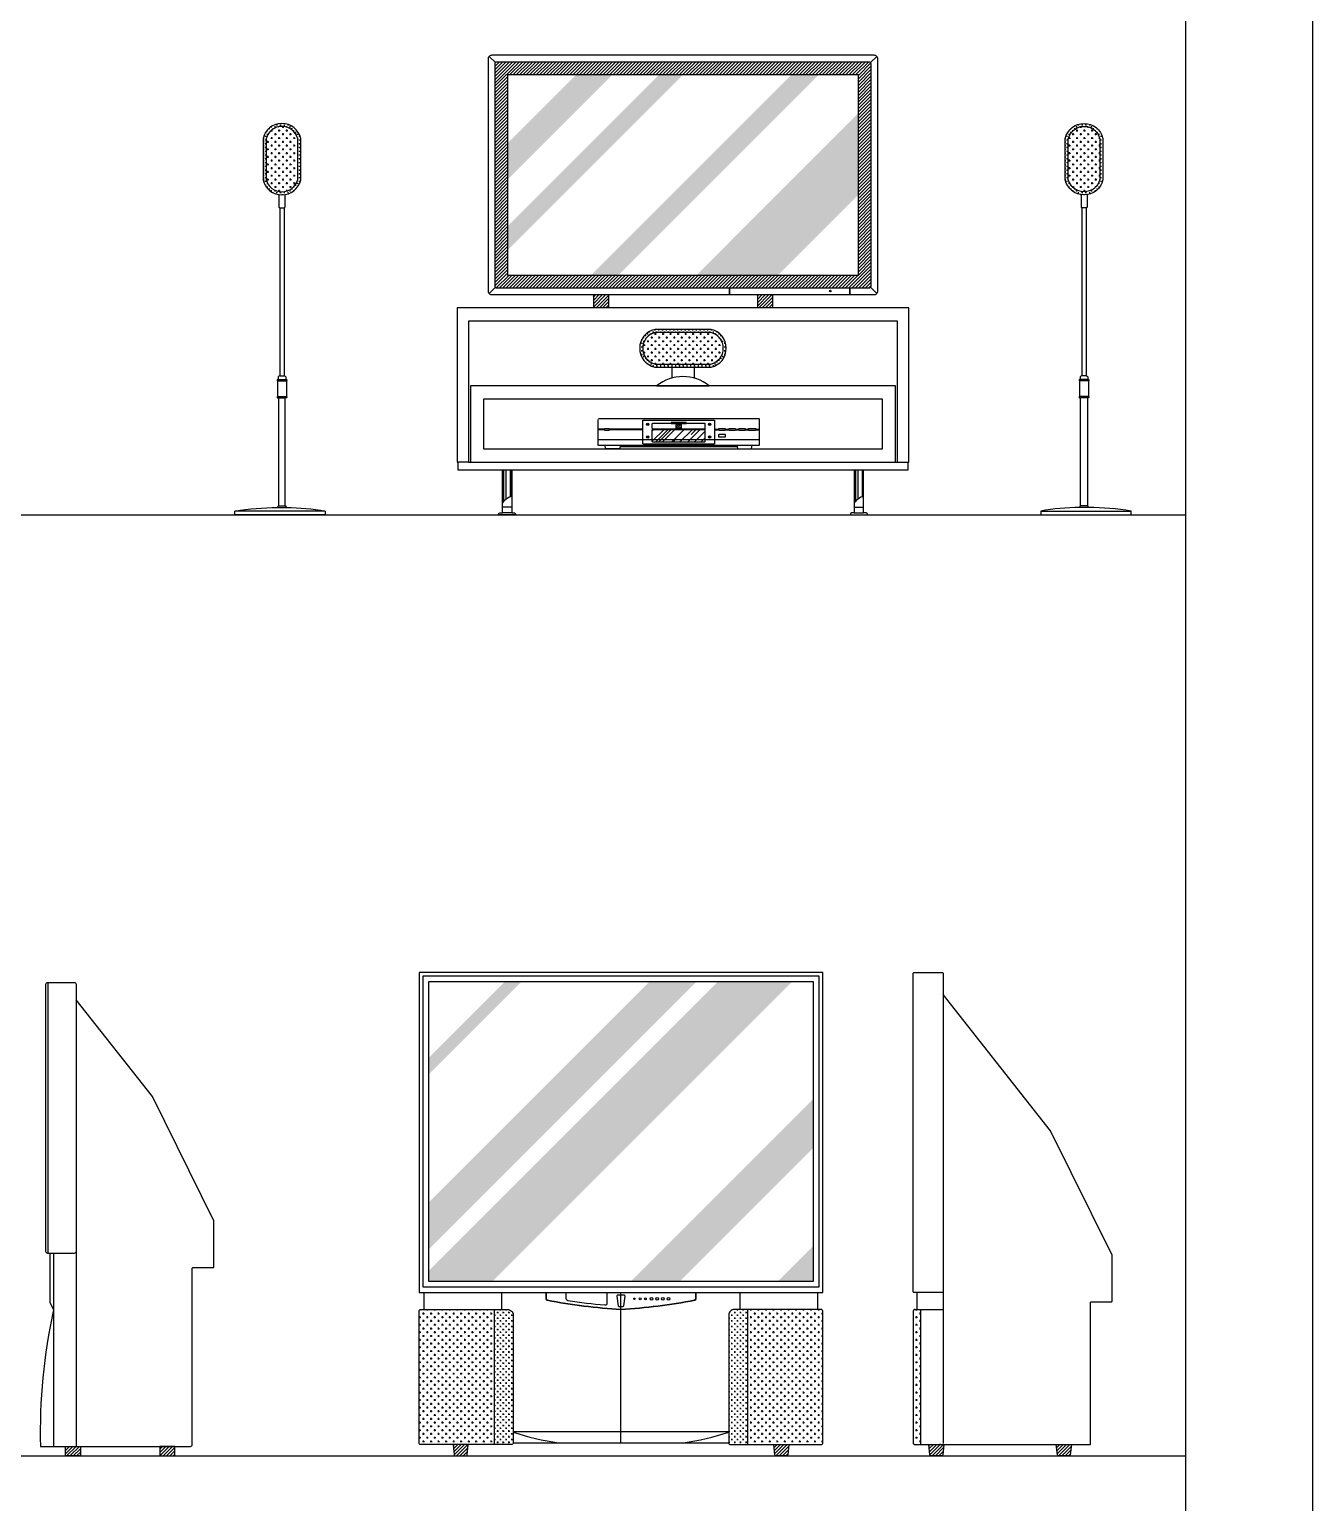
# Model space of a CAD drawing. Header units: inches. Extents: x 11.6 to 54.1, y 10.7 to 35.5.
# Drawn here: x 50.689 to 54.099, y 16.294 to 20.208 of the extents above; entities that cross this region are included whole.
import ezdxf

# ---------------------------------------------------------------- set-up
doc = ezdxf.new("R2010")
doc.units = ezdxf.units.IN
doc.header["$MEASUREMENT"] = 0
for name, color, linetype in [('02', 2, 'Continuous'), ('1', 1, 'Continuous'), ('8', 8, 'Continuous'), ('kadrbm', 4, 'Continuous')]:
    doc.layers.add(name, color=color, linetype=linetype)
pattern_1 = [(45, (-5.386332, 19.5965146), (-0.0044194174, 0.0044194174), [])]
pattern_2 = [(0, (-5.525991, 19.596515), (0.01, 0.01), [0.005, -0.015]), (90, (-5.523491, 19.594015), (-0.01, 0.01), [0.005, -0.015])]
pattern_3 = [(45, (-5.5259914, 19.5965146), (-0.0044194174, 0.0044194174), [])]
pattern_4 = [(0, (-5.525991, 19.5965146), (0.0075, 0.0075), [0.00375, -0.01125]), (90, (-5.524116, 19.5946396), (-0.0075, 0.0075), [0.00375, -0.01125])]
pattern_5 = [(0, (-7.589551, 20.5391293), (0.005, 0.005), [0.0025, -0.0075]), (90, (-7.588301, 20.5378793), (-0.005, 0.005), [0.0025, -0.0075])]
pattern_6 = [(0, (-7.589551, 20.539129), (0.01, 0.01), [0.005, -0.015]), (90, (-7.587051, 20.536629), (-0.01, 0.01), [0.005, -0.015])]
pattern_7 = [(45, (-7.589551, 20.5391293), (-0.00176776695, 0.00176776695), [])]
pattern_8 = [(45, (-7.589551, 20.5391293), (-0.0044194174, 0.0044194174), [])]

# ---------------------------------------------------------------- blocks, each defined once
blk = doc.blocks.new('kadrbm')
at = {"layer": 'kadrbm', "color": 4}
blk.add_lwpolyline([(0, 0), (0, 24.7972), (21, 24.7972), (21, 0), (0, 0)], close=True, dxfattribs=at)
blk.add_lwpolyline([(20.6631, 0.3257), (20.6631, 24.4603), (0.3369, 24.4603), (0.3369, 0.3257), (20.6631, 0.3257)], dxfattribs=at)

msp = doc.modelspace()

# ---------------------------------------------------------------- hatches: boundary and pattern name
at = {"layer": '8'}
h = msp.add_hatch(dxfattribs=at)
h.set_pattern_fill('ANSI31,_O', color=256, scale=0.05)
h.set_pattern_definition(pattern_8)
h.paths.add_polyline_path([(52.9258, 20.116, 0.414214), (52.9208, 20.121), (51.9308, 20.121, 0.414214), (51.9258, 20.116), (51.9258, 19.526, 0.414214), (51.9308, 19.521), (52.9208, 19.521, 0.414214), (52.9258, 19.526)])
h.paths.add_polyline_path([(52.8918, 19.555), (51.9598, 19.555), (51.9598, 20.087), (52.8918, 20.087)], flags=16)
h.paths.add_polyline_path([(52.3997, 19.5315), (52.4526, 19.5315), (52.4526, 19.5472), (52.3997, 19.5472)], flags=24)
h = msp.add_hatch(dxfattribs=at)
h.set_pattern_fill('AR-SAND,_O', color=256, scale=0.005)
h.set_pattern_definition([(37.5, (0.695898, 24.848199), (-0.0003149668, 0.0096341188), [0, -0.0076, 0, -0.0085, 0, -0.008125]), (7.5, (0.695898, 24.848199), (0.0088488835, 0.0141107303), [0, -0.0041, 0, -0.00685, 0, -0.002625]), (327.5, (0.689748, 24.848199), (0.0155707093, 2.82953e-05), [0, -0.0025, 0, -0.009, 0, -0.01175]), (317.5, (0.689748, 24.848199), (0.015030633, 0.0043883778), [0, -0.00125, 0, -0.0059, 0, -0.00675])])
h.paths.add_polyline_path([(52.2378, 20.087), (52.1412, 20.087), (51.9598, 19.9056), (51.9598, 19.809)])
h.paths.add_polyline_path([(52.4255, 20.087), (52.3618, 20.087), (51.9598, 19.685), (51.9598, 19.6214)])
h.paths.add_polyline_path([(52.7861, 20.087), (52.714, 20.087), (52.182, 19.555), (52.2541, 19.555)])
h.paths.add_polyline_path([(52.8918, 19.7685), (52.8918, 19.9849), (52.462, 19.555), (52.6784, 19.555)])
h = msp.add_hatch(dxfattribs=at)
h.set_pattern_fill('CROSS,_O', color=256, scale=0.02)
h.set_pattern_definition(pattern_5)
h.paths.add_polyline_path([(51.3101, 19.808, 0.8), (51.4101, 19.808), (51.4101, 19.918, 0.8), (51.3101, 19.918)])
h.paths.add_polyline_path([(51.4021, 19.809, -0.783978), (51.3181, 19.809), (51.3181, 19.9171, -0.783978), (51.4021, 19.9171)], flags=16)
h.paths.add_polyline_path([(51.3464, 19.7961), (51.3786, 19.7961), (51.3786, 19.8056), (51.3464, 19.8056)], flags=8)
h = msp.add_hatch(dxfattribs=at)
h.set_pattern_fill('CROSS,_O', color=256, scale=0.04)
h.set_pattern_definition(pattern_6)
h.paths.add_polyline_path([(51.4021, 19.9171, 0.783978), (51.3181, 19.9171), (51.3181, 19.809, 0.783978), (51.4021, 19.809)])
h.paths.add_polyline_path([(51.3464, 19.7961), (51.3786, 19.7961), (51.3786, 19.8056), (51.3464, 19.8056)], flags=24)
h = msp.add_hatch(dxfattribs=at)
h.set_pattern_fill('CROSS,_O', color=256, scale=0.02)
h.set_pattern_definition(pattern_5)
h.paths.add_polyline_path([(53.5416, 19.918, 0.8), (53.4416, 19.918), (53.4416, 19.808, 0.8), (53.5416, 19.808)])
h.paths.add_polyline_path([(53.4496, 19.809, 0.783978), (53.5336, 19.809), (53.5336, 19.9171, 0.783978), (53.4496, 19.9171)], flags=16)
h.paths.add_polyline_path([(53.474, 19.7961), (53.5061, 19.7961), (53.5061, 19.8056), (53.474, 19.8056)], flags=8)
h = msp.add_hatch(dxfattribs=at)
h.set_pattern_fill('CROSS,_O', color=256, scale=0.04)
h.set_pattern_definition(pattern_6)
h.paths.add_polyline_path([(53.4496, 19.809, 0.783978), (53.5336, 19.809), (53.5336, 19.9171, 0.783978), (53.4496, 19.9171)])
h.paths.add_polyline_path([(53.4742, 19.7961), (53.5059, 19.7961), (53.5059, 19.8056), (53.4742, 19.8056)], flags=24)
h = msp.add_hatch(dxfattribs=at)
h.set_pattern_fill('ANSI31,_O', color=256, scale=0.05)
h.set_pattern_definition(pattern_8)
h.paths.add_polyline_path([(52.2279, 19.478), (52.2279, 19.503), (52.1879, 19.503), (52.1879, 19.478)])
h.paths.add_polyline_path([(52.1879, 19.468), (52.2279, 19.468), (52.2279, 19.478), (52.1879, 19.478)])
h = msp.add_hatch(dxfattribs=at)
h.set_pattern_fill('ANSI31,_O', color=256, scale=0.05)
h.set_pattern_definition(pattern_8)
h.paths.add_polyline_path([(52.6638, 19.478), (52.6638, 19.503), (52.6238, 19.503), (52.6238, 19.478)])
h.paths.add_polyline_path([(52.6238, 19.468), (52.6638, 19.468), (52.6638, 19.478), (52.6238, 19.478)])
h = msp.add_hatch(dxfattribs=at)
h.set_pattern_fill('CROSS,_O', color=256, scale=0.02)
h.set_pattern_definition(pattern_5)
h.paths.add_polyline_path([(52.3508, 19.4105, 0.8), (52.3508, 19.3105), (52.5008, 19.3105, 0.8), (52.5008, 19.4105)])
h.paths.add_polyline_path([(52.4999, 19.4025, -0.783978), (52.4999, 19.3185), (52.3518, 19.3185, -0.783978), (52.3518, 19.4025)], flags=16)
h.paths.add_polyline_path([(52.4933, 19.3572), (52.5362, 19.3572), (52.5362, 19.3698), (52.4933, 19.3698)], flags=24)
h = msp.add_hatch(dxfattribs=at)
h.set_pattern_fill('CROSS,_O', color=256, scale=0.04)
h.set_pattern_definition(pattern_6)
h.paths.add_polyline_path([(52.3518, 19.4025, 0.783978), (52.3518, 19.3185), (52.4999, 19.3185, 0.783978), (52.4999, 19.4025)])
h.paths.add_polyline_path([(52.4933, 19.3572), (52.5362, 19.3572), (52.5362, 19.3698), (52.4933, 19.3698)], flags=9)
h = msp.add_hatch(dxfattribs=at)
h.set_pattern_fill('ANSI31,_O', color=256, scale=0.02)
h.set_pattern_definition(pattern_7)
h.paths.add_polyline_path([(52.2301, 19.146), (52.2301, 19.144), (52.3193, 19.144), (52.3193, 19.146)])
h.paths.add_polyline_path([(52.1993, 19.146), (52.1993, 19.144), (52.2173, 19.144), (52.2173, 19.146)])
h = msp.add_hatch(dxfattribs=at)
h.set_pattern_fill('AR-RROOF,_O', color=256, scale=0.03, angle=45)
h.set_pattern_definition([(45, (-0.429648, 22.501115), (0.025455844, 0.067882251), [0.45, -0.06, 0.15, -0.03]), (45, (-0.41204, 22.539935), (-0.049426764, 0.007000357), [0.09, -0.0099, 0.18, -0.0225]), (45, (-0.437073, 22.529753), (0.0960958116, 0.124521504), [0.24, -0.042, 0.12, -0.03])])
h.paths.add_polyline_path([(52.3463, 19.145, 0.414214), (52.3443, 19.143), (52.3443, 19.118), (52.4843, 19.118), (52.4843, 19.143, 0.414214), (52.4823, 19.145)])
h.paths.add_polyline_path([(52.4823, 19.111, 0.414214), (52.4843, 19.113), (52.4843, 19.118), (52.3443, 19.118), (52.3443, 19.113, 0.414214), (52.3463, 19.111)])
h = msp.add_hatch(dxfattribs=at)
h.set_pattern_fill('ANSI31,_O', color=256, scale=0.03)
h.set_pattern_definition([(45, (-7.589551, 20.5391293), (-0.00265165043, 0.00265165043), [])])
h.paths.add_polyline_path([(52.4215, 19.1484), (52.4215, 19.157), (52.4071, 19.157), (52.4071, 19.1484)])
h = msp.add_hatch(dxfattribs=at)
h.set_pattern_fill('ANSI31,_O', color=256, scale=0.02)
h.set_pattern_definition(pattern_7)
h.paths.add_polyline_path([(52.5212, 19.144), (52.5212, 19.146), (52.5093, 19.146), (52.5093, 19.144)])
h.paths.add_polyline_path([(52.5382, 19.146), (52.5382, 19.144), (52.548, 19.144), (52.548, 19.146)])
h.paths.add_polyline_path([(52.5744, 19.144), (52.5744, 19.146), (52.565, 19.146), (52.565, 19.144)])
h.paths.add_polyline_path([(52.5995, 19.144), (52.5995, 19.146), (52.5914, 19.146), (52.5914, 19.144)])
h.paths.add_polyline_path([(52.6293, 19.144), (52.6293, 19.146), (52.6195, 19.146), (52.6195, 19.144)])
h = msp.add_hatch(dxfattribs=at)
h.set_pattern_fill('AR-SAND,_O', color=256, scale=0.008)
h.set_pattern_definition([(37.5, (-5.525991, 19.596515), (-0.0005039469, 0.0154145902), [0, -0.01216, 0, -0.0136, 0, -0.013]), (7.5, (-5.525991, 19.596515), (0.014158214, 0.0225771685), [0, -0.00656, 0, -0.01096, 0, -0.0042]), (327.5, (-5.535831, 19.596515), (0.024913135, 4.52724e-05), [0, -0.004, 0, -0.0144, 0, -0.0188]), (317.5, (-5.535831, 19.596515), (0.024049013, 0.0070214045), [0, -0.002, 0, -0.00944, 0, -0.0108])])
h.paths.add_polyline_path([(51.9959, 17.677), (51.9515, 17.677), (51.7495, 17.475), (51.7495, 17.4306)], flags=16)
h.paths.add_polyline_path([(52.4606, 17.677), (52.3362, 17.677), (51.7495, 17.0903), (51.7495, 16.9659)], flags=17)
h.paths.add_polyline_path([(52.7152, 17.677), (52.5172, 17.677), (51.7495, 16.9093), (51.7495, 16.882), (51.9202, 16.882)])
h.paths.add_polyline_path([(52.7725, 17.2365), (52.7725, 17.3666), (52.2879, 16.882), (52.418, 16.882)])
h.paths.add_polyline_path([(52.7725, 16.9763), (52.6782, 16.882), (52.7725, 16.882)])
h = msp.add_hatch(dxfattribs=at)
h.set_pattern_fill('CROSS,_O', color=256, scale=0.04)
h.set_pattern_definition(pattern_2)
h.paths.add_polyline_path([(51.9245, 16.807), (51.7295, 16.807, 0.414214), (51.7245, 16.802), (51.7245, 16.453, 0.414214), (51.7295, 16.448), (51.9245, 16.448)])
h = msp.add_hatch(dxfattribs=at)
h.set_pattern_fill('CROSS,_O', color=256, scale=0.03)
h.set_pattern_definition(pattern_4)
h.paths.add_polyline_path([(51.9245, 16.448), (51.9695, 16.448, 0.414214), (51.9745, 16.453), (51.9745, 16.792, 0.414214), (51.9595, 16.807), (51.9245, 16.807)])
h = msp.add_hatch(dxfattribs=at)
h.set_pattern_fill('CROSS,_O', color=256, scale=0.03)
h.set_pattern_definition(pattern_4)
h.paths.add_polyline_path([(52.5975, 16.448), (52.5525, 16.448, -0.414214), (52.5475, 16.453), (52.5475, 16.792, -0.414214), (52.5625, 16.807), (52.5975, 16.807)])
h = msp.add_hatch(dxfattribs=at)
h.set_pattern_fill('CROSS,_O', color=256, scale=0.04)
h.set_pattern_definition(pattern_2)
h.paths.add_polyline_path([(52.5975, 16.807), (52.7845, 16.807), (52.7925, 16.807, -0.414214), (52.7975, 16.802), (52.7975, 16.453, -0.414214), (52.7925, 16.448), (52.5975, 16.448)])
h = msp.add_hatch(dxfattribs=at)
h.set_pattern_fill('CROSS,_O', color=256, scale=0.04)
h.set_pattern_definition(pattern_2)
h.paths.add_polyline_path([(53.0374, 16.453, 0.414214), (53.0424, 16.448), (53.0574, 16.448), (53.0574, 16.807), (53.0474, 16.807), (53.0424, 16.807, 0.414214), (53.0374, 16.802)])
h = msp.add_hatch(dxfattribs=at)
h.set_pattern_fill('ANSI31,_O', color=256, scale=0.05)
h.set_pattern_definition(pattern_1)
h.paths.add_polyline_path([(50.8246, 16.443), (50.7846, 16.443), (50.7846, 16.418), (50.8246, 16.418)])
h = msp.add_hatch(dxfattribs=at)
h.set_pattern_fill('ANSI31,_O', color=256, scale=0.05)
h.set_pattern_definition(pattern_1)
h.paths.add_polyline_path([(51.0353, 16.418), (51.0753, 16.418), (51.0753, 16.443), (51.0353, 16.443)])
h = msp.add_hatch(dxfattribs=at)
h.set_pattern_fill('ANSI31,_O', color=256, scale=0.05)
h.set_pattern_definition(pattern_3)
h.paths.add_polyline_path([(51.8491, 16.418, 0.373903), (51.8521, 16.4206), (51.8549, 16.448), (51.8149, 16.448), (51.8178, 16.4206, 0.373903), (51.8207, 16.418)])
h = msp.add_hatch(dxfattribs=at)
h.set_pattern_fill('ANSI31,_O', color=256, scale=0.05)
h.set_pattern_definition(pattern_3)
h.paths.add_polyline_path([(52.7012, 16.418, 0.373903), (52.7041, 16.4206), (52.707, 16.448), (52.667, 16.448), (52.6698, 16.4206, 0.373903), (52.6728, 16.418)])
h = msp.add_hatch(dxfattribs=at)
h.set_pattern_fill('ANSI31,_O', color=256, scale=0.05)
h.set_pattern_definition(pattern_3)
h.paths.add_polyline_path([(53.1135, 16.418, 0.373903), (53.1165, 16.4206), (53.1193, 16.448), (53.0793, 16.448), (53.0822, 16.4206, 0.373903), (53.0852, 16.418)])
h = msp.add_hatch(dxfattribs=at)
h.set_pattern_fill('ANSI31,_O', color=256, scale=0.05)
h.set_pattern_definition(pattern_3)
h.paths.add_polyline_path([(53.4521, 16.418, 0.373903), (53.455, 16.4206), (53.4579, 16.448), (53.4179, 16.448), (53.4207, 16.4206, 0.373903), (53.4237, 16.418)])

# ---------------------------------------------------------------- linework, layer by layer
at = {"layer": '02'}
for p, q in [((51.9273, 20.1196), (51.9108, 20.1361)), ((52.9244, 20.1196), (52.9409, 20.1361)), ((51.3541, 19.7341), (51.3661, 19.7341)), ((53.4976, 19.7341), (53.4856, 19.7341)), ((51.9273, 19.5225), (51.9108, 19.506)), ((52.1879, 19.503), (52.1879, 19.468)), ((52.2279, 19.503), (52.2279, 19.468)), ((52.5485, 19.521), (52.5485, 19.503)), ((52.5495, 19.521), (52.5495, 19.503)), ((52.6238, 19.503), (52.6238, 19.468)), ((52.6638, 19.503), (52.6638, 19.468)), ((52.8685, 19.521), (52.8685, 19.503)), ((52.8695, 19.521), (52.8695, 19.503)), ((52.9244, 19.5225), (52.9409, 19.506)), ((53.0258, 19.468), (51.8258, 19.468)), ((52.9958, 19.433), (51.8558, 19.433)), ((51.8558, 19.433), (51.8558, 19.058)), ((52.9958, 19.058), (52.9958, 19.433)), ((52.3958, 19.3105), (52.3958, 19.2814)), ((52.4558, 19.3105), (52.4558, 19.2814)), ((51.3481, 19.2744), (51.3721, 19.2744)), ((51.3501, 19.2774), (51.3701, 19.2774)), ((51.3541, 19.2874), (51.3661, 19.2874)), ((53.5036, 19.2744), (53.4796, 19.2744)), ((53.5016, 19.2774), (53.4816, 19.2774)), ((53.4976, 19.2874), (53.4856, 19.2874)), ((51.3481, 19.232), (51.3721, 19.232)), ((51.3511, 19.229), (51.3691, 19.229)), ((53.5036, 19.232), (53.4796, 19.232)), ((53.5006, 19.229), (53.4826, 19.229)), ((52.2173, 19.146), (52.1993, 19.146)), ((52.2173, 19.144), (52.1993, 19.144)), ((52.3193, 19.146), (52.2301, 19.146)), ((52.3193, 19.144), (52.2301, 19.144)), ((52.3443, 19.148), (52.3443, 19.143)), ((52.4843, 19.148), (52.4843, 19.143)), ((52.5093, 19.146), (52.5212, 19.146)), ((52.5093, 19.144), (52.5212, 19.144)), ((52.5382, 19.146), (52.548, 19.146)), ((52.5382, 19.144), (52.548, 19.144)), ((52.565, 19.146), (52.5744, 19.146)), ((52.565, 19.144), (52.5744, 19.144)), ((52.5914, 19.146), (52.5995, 19.146)), ((52.5914, 19.144), (52.5995, 19.144)), ((52.6195, 19.146), (52.6293, 19.146)), ((52.6195, 19.144), (52.6293, 19.144)), ((52.1993, 19.118), (52.6293, 19.118)), ((52.259, 19.1), (52.5697, 19.1)), ((51.8558, 19.058), (51.8258, 19.058)), ((51.8558, 19.058), (52.9958, 19.058)), ((51.9493, 19.038), (51.9493, 18.9541)), ((51.9552, 19.038), (51.9552, 18.9595)), ((51.9668, 19.038), (51.9668, 18.966)), ((51.9686, 19.038), (51.9686, 18.9667)), ((52.8843, 19.038), (52.8843, 18.9541)), ((52.8902, 19.038), (52.8902, 18.9595)), ((52.9018, 19.038), (52.9018, 18.966)), ((52.9036, 19.038), (52.9036, 18.9667)), ((52.9958, 19.058), (53.0258, 19.058)), ((51.3511, 18.942), (51.3691, 18.942)), ((53.5006, 18.942), (53.4826, 18.942)), ((51.4751, 18.928), (51.2351, 18.928)), ((51.9708, 18.938), (51.9458, 18.938)), ((51.9708, 18.923), (51.9458, 18.923)), ((52.8808, 18.938), (52.9058, 18.938)), ((52.8808, 18.923), (52.9058, 18.923)), ((53.3766, 18.928), (53.6166, 18.928)), ((50.7381, 17.676), (50.7381, 16.956)), ((50.7531, 16.956), (50.7531, 16.443)), ((50.8131, 16.961), (50.8131, 16.443)), ((51.7375, 16.852), (51.7375, 16.807)), ((51.9445, 16.807), (51.9445, 16.852)), ((52.261, 16.453), (52.261, 16.852)), ((52.5775, 16.807), (52.5775, 16.852)), ((52.7845, 16.807), (52.7845, 16.852)), ((53.0474, 16.852), (53.0474, 16.807)), ((53.1174, 16.855), (53.1174, 16.451)), ((51.9245, 16.807), (51.9245, 16.448)), ((52.5975, 16.807), (52.5975, 16.448)), ((53.0374, 16.802), (53.0374, 16.453)), ((53.0424, 16.807), (53.0474, 16.807)), ((53.0474, 16.807), (53.1174, 16.807)), ((53.0574, 16.807), (53.0574, 16.448)), ((51.9745, 16.483), (52.5475, 16.483)), ((51.9745, 16.453), (52.5475, 16.453)), ((53.0424, 16.448), (53.1144, 16.448))]:
    msp.add_line(p, q, dxfattribs=at)
for points in [[(51.9178, 19.503), (52.9338, 19.503, 0.414214), (52.9438, 19.513), (52.9438, 20.129, 0.414214), (52.9338, 20.139), (51.9178, 20.139, 0.414214), (51.9078, 20.129), (51.9078, 19.513, 0.414214)], [(51.9308, 19.521), (52.9208, 19.521, 0.414214), (52.9258, 19.526), (52.9258, 20.116, 0.414214), (52.9208, 20.121), (51.9308, 20.121, 0.414214), (51.9258, 20.116), (51.9258, 19.526, 0.414214)], [(51.3101, 19.808, 0.8), (51.4101, 19.808), (51.4101, 19.918, 0.8), (51.3101, 19.918)], [(51.3181, 19.809, 0.783978), (51.4021, 19.809), (51.4021, 19.9171, 0.783978), (51.3181, 19.9171)], [(53.5416, 19.808, -0.8), (53.4416, 19.808), (53.4416, 19.918, -0.8), (53.5416, 19.918)], [(53.5336, 19.809, -0.783978), (53.4496, 19.809), (53.4496, 19.9171, -0.783978), (53.5336, 19.9171)], [(52.3508, 19.4105, 0.8), (52.3508, 19.3105), (52.5008, 19.3105, 0.8), (52.5008, 19.4105)], [(52.3518, 19.4025, 0.783978), (52.3518, 19.3185), (52.4999, 19.3185, 0.783978), (52.4999, 19.4025)], [(52.4958, 19.2605, 0.357143), (52.3558, 19.2605)], [(52.2183, 19.1475), (52.2291, 19.1475, -0.414214), (52.2301, 19.1465), (52.2301, 19.1435, -0.414214), (52.2291, 19.1425), (52.2183, 19.1425, -0.414214), (52.2173, 19.1435), (52.2173, 19.1465, -0.414214)], [(52.3193, 19.169, -0.414214), (52.3203, 19.17), (52.5083, 19.17, -0.414214), (52.5093, 19.169), (52.5093, 19.107, -0.414214), (52.5083, 19.106), (52.3203, 19.106, -0.414214), (52.3193, 19.107)], [(52.4823, 19.111), (52.3463, 19.111, -0.414214), (52.3443, 19.113), (52.3443, 19.143, -0.414214), (52.3463, 19.145), (52.4823, 19.145, -0.414214), (52.4843, 19.143), (52.4843, 19.113, -0.414214)], [(52.4332, 19.1604, 0.820377), (52.4332, 19.1637), (52.3955, 19.1637, 0.820377), (52.3955, 19.1604)], [(52.5222, 19.1475), (52.5372, 19.1475, -0.414214), (52.5382, 19.1465), (52.5382, 19.1435, -0.414214), (52.5372, 19.1425), (52.5222, 19.1425, -0.414214), (52.5212, 19.1435), (52.5212, 19.1465, -0.414214)], [(52.549, 19.1475), (52.564, 19.1475, -0.414214), (52.565, 19.1465), (52.565, 19.1435, -0.414214), (52.564, 19.1425), (52.549, 19.1425, -0.414214), (52.548, 19.1435), (52.548, 19.1465, -0.414214)], [(52.5754, 19.1475), (52.5904, 19.1475, -0.414214), (52.5914, 19.1465), (52.5914, 19.1435, -0.414214), (52.5904, 19.1425), (52.5754, 19.1425, -0.414214), (52.5744, 19.1435), (52.5744, 19.1465, -0.414214)], [(52.6005, 19.1475), (52.6185, 19.1475, -0.414214), (52.6195, 19.1465), (52.6195, 19.1435, -0.414214), (52.6185, 19.1425), (52.6005, 19.1425, -0.414214), (52.5995, 19.1435), (52.5995, 19.1465, -0.414214)], [(52.5222, 19.132), (52.5372, 19.132, -0.414214), (52.5382, 19.131), (52.5382, 19.125, -0.414214), (52.5372, 19.124), (52.5222, 19.124, -0.414214), (52.5212, 19.125), (52.5212, 19.131, -0.414214)], [(51.2351, 18.918), (51.2351, 18.928, -0.035735), (51.3482, 18.9379), (51.372, 18.9379, -0.038939), (51.4751, 18.928), (51.4751, 18.918)], [(53.6166, 18.918), (53.6166, 18.928, 0.035735), (53.5035, 18.9379), (53.4797, 18.9379, 0.038939), (53.3766, 18.928), (53.3766, 18.918)], [(53.0404, 16.852, -0.414214), (53.0374, 16.855), (53.0374, 17.699, -0.414214), (53.0404, 17.702), (53.1144, 17.702, -0.414214), (53.1174, 17.699), (53.1174, 16.855, -0.414214), (53.1144, 16.852)], [(50.7331, 17.671, -0.414214), (50.7381, 17.676), (50.8081, 17.676, -0.414214), (50.8131, 17.671), (50.8131, 16.961, -0.414214), (50.8081, 16.956), (50.7381, 16.956, -0.414214), (50.7331, 16.961)], [(52.2557, 16.8152), (52.2663, 16.8152, 0.384929), (52.2682, 16.817), (52.2718, 16.8426, 0.444118), (52.2699, 16.8448), (52.2521, 16.8448, 0.444118), (52.2501, 16.8426), (52.2537, 16.817, 0.384929)], [(51.7295, 16.807), (51.7375, 16.807), (51.9595, 16.807, -0.414214), (51.9745, 16.792), (51.9745, 16.453, -0.414214), (51.9695, 16.448), (51.7295, 16.448, -0.414214), (51.7245, 16.453), (51.7245, 16.802, -0.414214)], [(52.7845, 16.807), (52.5625, 16.807, 0.414214), (52.5475, 16.792), (52.5475, 16.453, 0.414214), (52.5525, 16.448), (52.7925, 16.448, 0.414214), (52.7975, 16.453), (52.7975, 16.802, 0.414214), (52.7925, 16.807)], [(51.8207, 16.418), (51.8491, 16.418, 0.394848), (51.8521, 16.4208), (51.8549, 16.448), (51.8149, 16.448), (51.8177, 16.4208, 0.394848)], [(52.7012, 16.418), (52.6728, 16.418, -0.394848), (52.6698, 16.4208), (52.667, 16.448), (52.707, 16.448), (52.7042, 16.4208, -0.394848)], [(53.1135, 16.418), (53.0852, 16.418, -0.394848), (53.0822, 16.4208), (53.0793, 16.448), (53.1193, 16.448), (53.1165, 16.4208, -0.394848)], [(53.4521, 16.418), (53.4237, 16.418, -0.394848), (53.4207, 16.4208), (53.4179, 16.448), (53.4579, 16.448), (53.4551, 16.4208, -0.394848)]]:
    msp.add_lwpolyline(points, format="xyb", close=True, dxfattribs=at)
for points in [[(51.9598, 19.555), (52.8918, 19.555), (52.8918, 20.087), (51.9598, 20.087)], [(51.8608, 19.058), (52.9908, 19.058), (52.9908, 19.2605), (51.8608, 19.2605)], [(51.8958, 19.093), (52.9558, 19.093), (52.9558, 19.2255), (51.8958, 19.2255)], [(52.4071, 19.1484), (52.4215, 19.1484), (52.4215, 19.157), (52.4071, 19.157)], [(51.7245, 16.852), (52.7975, 16.852), (52.7975, 17.702), (51.7245, 17.702)], [(51.7345, 16.867), (52.7875, 16.867), (52.7875, 17.692), (51.7345, 17.692)], [(51.7495, 16.882), (52.7725, 16.882), (52.7725, 17.677), (51.7495, 17.677)], [(50.8246, 16.418), (50.7846, 16.418), (50.7846, 16.443), (50.8246, 16.443)], [(51.0353, 16.418), (51.0753, 16.418), (51.0753, 16.443), (51.0353, 16.443)]]:
    msp.add_lwpolyline(points, close=True, dxfattribs=at)
for points in [[(51.3521, 19.7687), (51.3521, 19.7361, 0.414214), (51.3541, 19.7341), (51.3541, 19.2874, 0.351472), (51.3501, 19.2844), (51.3501, 19.2774), (51.3481, 19.2774, 0.691398), (51.3481, 19.2744), (51.3481, 19.232, 0.691398), (51.3481, 19.229), (51.3511, 19.229), (51.3511, 18.942, 0.304848), (51.3482, 18.9379)], [(51.3681, 19.7687), (51.3681, 19.7361, -0.414214), (51.3661, 19.7341), (51.3661, 19.2874, -0.351472), (51.3701, 19.2844), (51.3701, 19.2774), (51.3721, 19.2774, -0.691398), (51.3721, 19.2744), (51.3721, 19.232, -0.691398), (51.3721, 19.229), (51.3691, 19.229)], [(53.4836, 19.7687), (53.4836, 19.7361, 0.414214), (53.4856, 19.7341), (53.4856, 19.2874, 0.351472), (53.4816, 19.2844), (53.4816, 19.2774), (53.4796, 19.2774, 0.691398), (53.4796, 19.2744), (53.4796, 19.232, 0.691398), (53.4796, 19.229), (53.4826, 19.229)], [(53.4996, 19.7687), (53.4996, 19.7361, -0.414214), (53.4976, 19.7341), (53.4976, 19.2874, -0.351472), (53.5016, 19.2844), (53.5016, 19.2774), (53.5036, 19.2774, -0.691398), (53.5036, 19.2744), (53.5036, 19.232, -0.691398), (53.5036, 19.229), (53.5006, 19.229), (53.5006, 18.942, -0.304848), (53.5035, 18.9379)], [(51.372, 18.9379, 0.247647), (51.3691, 18.942), (51.3691, 19.229)], [(53.4797, 18.9379, -0.247647), (53.4826, 18.942), (53.4826, 19.229)], [(52.1993, 19.171), (52.1993, 19.105, 0.414214), (52.2013, 19.103), (52.6273, 19.103, 0.414214), (52.6293, 19.105), (52.6293, 19.171, 0.414214), (52.6273, 19.173), (52.2013, 19.173)], [(52.4345, 19.162), (52.4823, 19.162, -0.414214), (52.4843, 19.16), (52.4843, 19.148, -0.414214), (52.4823, 19.146), (52.3463, 19.146, -0.414214), (52.3443, 19.148), (52.3443, 19.16, -0.414214), (52.3463, 19.162), (52.3941, 19.162)], [(52.2593, 19.103), (52.2583, 19.094, -0.414214), (52.2573, 19.093), (52.2213, 19.093, -0.414214), (52.2203, 19.094), (52.2193, 19.103)], [(52.5693, 19.103), (52.5703, 19.094, 0.414214), (52.5713, 19.093), (52.6073, 19.093, 0.414214), (52.6083, 19.094), (52.6093, 19.103)], [(51.9708, 19.038), (51.9708, 18.923), (51.9778, 18.923, -0.414214), (51.9808, 18.92), (51.9808, 18.918), (51.9358, 18.918), (51.9358, 18.92, -0.414214), (51.9388, 18.923), (51.9458, 18.923), (51.9458, 19.038)], [(52.8808, 19.038), (52.8808, 18.923), (52.8738, 18.923, 0.414214), (52.8708, 18.92), (52.8708, 18.918), (52.9158, 18.918), (52.9158, 18.92, 0.414214), (52.9128, 18.923), (52.9058, 18.923), (52.9058, 19.038)], [(50.7431, 16.956), (50.7431, 16.8268), (50.7531, 16.8064, 0.058991), (50.7181, 16.443), (51.1168, 16.443, 0.414214), (51.1218, 16.448), (51.1218, 16.9162, -0.414214), (51.1238, 16.9182), (51.1775, 16.9182, 0.414214), (51.1795, 16.9202), (51.1795, 17.0409, 0.161442), (51.1791, 17.042), (51.016, 17.3728), (50.8131, 17.6299)], [(53.1144, 16.448), (53.5087, 16.448), (53.5087, 16.8253, -0.414214), (53.5107, 16.8273), (53.5644, 16.8273, 0.414214), (53.5664, 16.8293), (53.5664, 16.9499, 0.161442), (53.566, 16.9511), (53.4028, 17.2819), (53.1174, 17.6437)], [(52.061, 16.852), (52.061, 16.8362, 0.360472), (52.065, 16.8313, 0.031955), (52.261, 16.807, 0.031955), (52.4569, 16.8313, 0.360472), (52.461, 16.8362), (52.461, 16.852)], [(52.062, 16.852), (52.062, 16.8362, 0.360472), (52.0652, 16.8322, 0.031946), (52.261, 16.808, 0.031946), (52.4567, 16.8322, 0.360472), (52.46, 16.8362), (52.46, 16.852)], [(52.2239, 16.852), (52.2239, 16.8231, -0.439916), (52.2185, 16.8181, -0.016122), (52.1198, 16.83, -0.370524), (52.1156, 16.8349), (52.1156, 16.852)]]:
    msp.add_lwpolyline(points, format="xyb", dxfattribs=at)
msp.add_lwpolyline([(51.8258, 19.468), (51.8258, 19.058), (51.8278, 19.058), (51.8278, 19.038), (53.0238, 19.038), (53.0238, 19.058), (53.0258, 19.058), (53.0258, 19.468)], dxfattribs=at)
for centre, radius in [((52.8175, 19.5126), 0.002), ((52.3321, 19.1588), 0.003), ((52.3321, 19.1588), 0.0015), ((52.4965, 19.1588), 0.003), ((52.4965, 19.1588), 0.0015), ((52.3321, 19.1248), 0.003), ((52.3321, 19.1248), 0.0015), ((52.4965, 19.1248), 0.003), ((52.4965, 19.1248), 0.0015), ((52.2968, 16.8354), 0.002), ((52.3118, 16.8354), 0.0025), ((52.3258, 16.8354), 0.0025), ((52.3424, 16.8354), 0.0035), ((52.3574, 16.8354), 0.0035), ((52.3724, 16.8354), 0.0035), ((52.3874, 16.8354), 0.0035)]:
    msp.add_circle(centre, radius, dxfattribs=at)
for centre, radius, start, end in [((52.2013, 19.168), 0.002, 90, 180), ((51.9845, 18.9214), 0.048, 106.5074, 143.6375), ((52.9195, 18.9214), 0.048, 106.5074, 143.6375), ((53.0424, 16.802), 0.005, 90, 180), ((52.1688, 17.0451), 0.5966, 250.9873, 262.9225), ((52.3531, 17.0451), 0.5966, 277.0775, 289.0127), ((53.0424, 16.453), 0.005, 180, 270), ((53.1069, 16.451), 0.003, 270, 0)]:
    msp.add_arc(centre, radius, start, end, dxfattribs=at)
at = {"layer": '1'}
for p, q in [((33.4357, 18.918), (53.7619, 18.918)), ((51.0898, 18.918), (53.7619, 18.918)), ((33.4357, 16.418), (53.7619, 16.418))]:
    msp.add_line(p, q, dxfattribs=at)

# ---------------------------------------------------------------- block references
at = {"layer": 'kadrbm'}
msp.add_blockref('kadrbm', (33.0988, 10.7464), dxfattribs=at)

doc.saveas('drawing.dxf')
